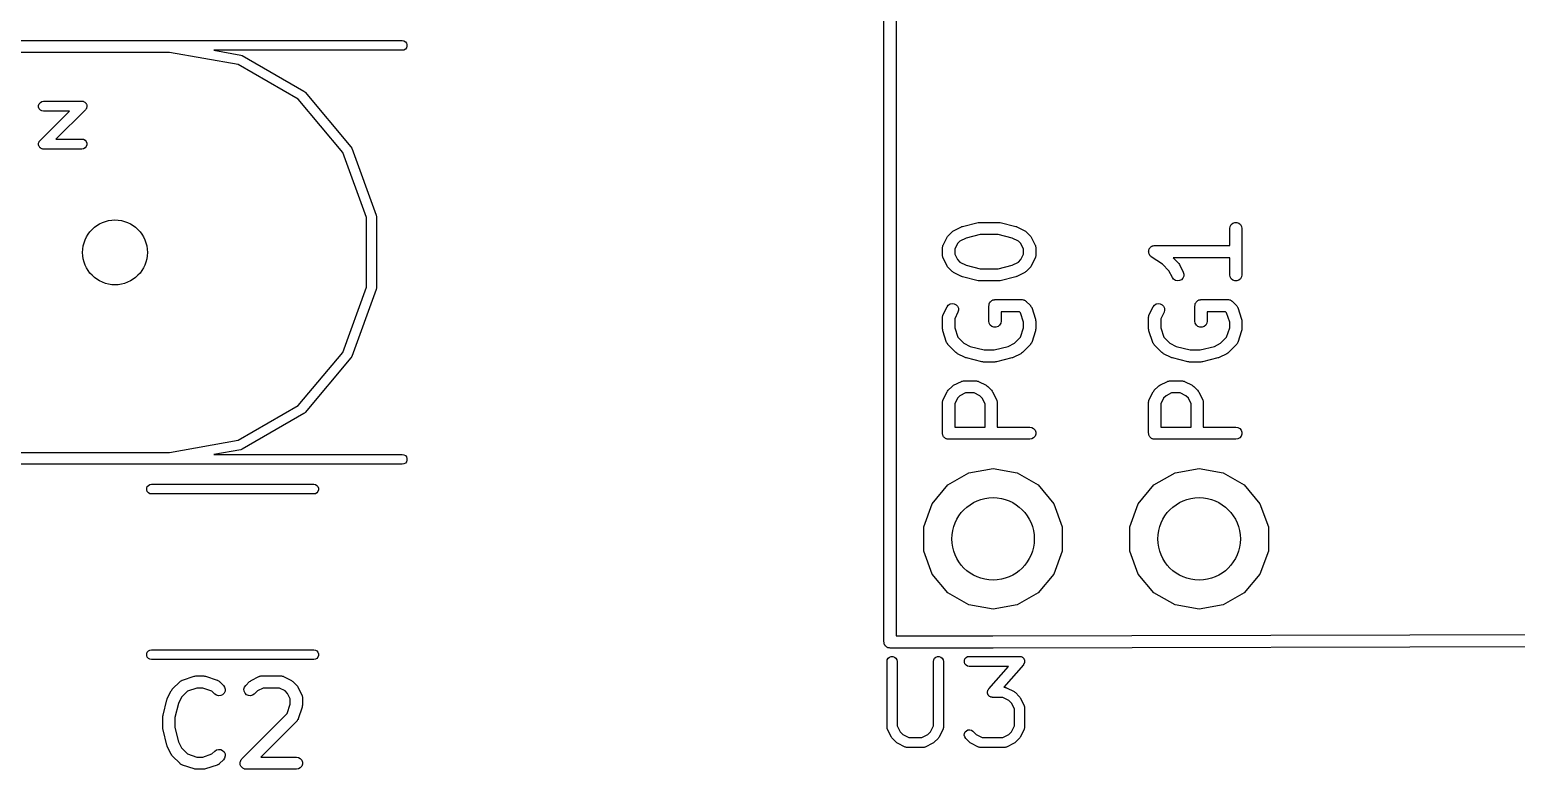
# Model space of a CAD drawing. Extents: x 10 to 287, y -200 to -10.
# Drawn here: x 102.78 to 121.1, y -89.3 to -80.19 of the extents above; entities that cross this region are included whole.
import ezdxf

# ---------------------------------------------------------------- set-up
doc = ezdxf.new("R2010")
doc.units = 0
doc.header["$MEASUREMENT"] = 0
doc.layers.add('BLACK', color=7, linetype='CONTINUOUS')

msp = doc.modelspace()

# ---------------------------------------------------------------- linework, layer by layer
at = {"layer": 'Black'}
for p, q in [((113.311, -82.6516), (113.311, -72.4916)), ((113.461, -72.4916), (113.461, -82.6516)), ((94.773, -80.321), (107.373, -80.321)), ((107.373, -80.321), (107.394, -80.3246)), ((107.394, -80.4374), (107.373, -80.441)), ((107.394, -80.3246), (107.412, -80.335)), ((107.412, -80.427), (107.394, -80.4374)), ((107.412, -80.335), (107.425, -80.351)), ((107.425, -80.411), (107.412, -80.427)), ((107.425, -80.351), (107.432, -80.3706)), ((107.432, -80.3914), (107.425, -80.411)), ((107.432, -80.3706), (107.432, -80.3914)), ((104.503, -80.466), (98.2633, -80.466)), ((105.351, -80.6155), (104.503, -80.466)), ((107.373, -80.441), (105.052, -80.441)), ((105.052, -80.441), (105.382, -80.4992)), ((106.092, -81.0434), (105.351, -80.6155)), ((105.382, -80.4992), (105.382, -80.4992)), ((105.382, -80.4992), (105.402, -80.5063)), ((105.402, -80.5063), (106.161, -80.9448)), ((106.161, -80.9448), (106.161, -80.9448)), ((106.161, -80.9448), (106.169, -80.9515)), ((106.169, -80.9515), (106.177, -80.9582)), ((106.177, -80.9582), (106.177, -80.9582)), ((106.177, -80.9582), (106.741, -81.6299)), ((102.892, -81.1191), (102.899, -81.0987)), ((102.892, -81.1409), (102.892, -81.1191)), ((102.899, -81.1612), (102.892, -81.1409)), ((102.899, -81.0987), (102.913, -81.0821)), ((102.913, -81.1779), (102.899, -81.1612)), ((102.913, -81.0821), (102.932, -81.0713)), ((102.932, -81.0713), (102.953, -81.0675)), ((102.953, -81.0675), (103.425, -81.0675)), ((103.425, -81.0675), (103.433, -81.0689)), ((103.433, -81.0689), (103.441, -81.0697)), ((103.441, -81.0697), (103.443, -81.0708)), ((103.443, -81.0708), (103.446, -81.0713)), ((103.446, -81.0713), (103.453, -81.0754)), ((103.453, -81.0754), (103.461, -81.079)), ((103.461, -81.079), (103.463, -81.0808)), ((103.463, -81.0808), (103.465, -81.0821)), ((103.465, -81.0821), (103.47, -81.0885)), ((103.473, -81.1676), (103.469, -81.1744)), ((103.47, -81.0885), (103.476, -81.0944)), ((103.479, -81.1612), (103.473, -81.1676)), ((103.476, -81.0944), (103.477, -81.0968)), ((103.477, -81.0968), (103.479, -81.0987)), ((103.479, -81.0987), (103.482, -81.1066)), ((103.48, -81.1588), (103.479, -81.1612)), ((103.481, -81.1567), (103.48, -81.1588)), ((103.483, -81.1487), (103.481, -81.1567)), ((103.482, -81.1066), (103.485, -81.1141)), ((103.486, -81.1409), (103.483, -81.1487)), ((103.485, -81.1141), (103.485, -81.1167)), ((103.485, -81.1167), (103.486, -81.1191)), ((103.486, -81.1191), (103.486, -81.1275)), ((103.486, -81.1275), (103.487, -81.1358)), ((103.487, -81.1358), (103.486, -81.1383)), ((103.486, -81.1383), (103.486, -81.1409)), ((106.642, -81.699), (106.092, -81.0434)), ((102.909, -81.5522), (103.273, -81.1925)), ((102.932, -81.1887), (102.913, -81.1779)), ((102.953, -81.1925), (102.932, -81.1887)), ((103.273, -81.1925), (102.953, -81.1925)), ((103.469, -81.1744), (103.105, -81.5342)), ((103.105, -81.5342), (103.425, -81.5342)), ((103.425, -81.5342), (103.446, -81.5379)), ((102.891, -81.5909), (102.892, -81.5884)), ((102.892, -81.5992), (102.891, -81.5909)), ((102.892, -81.5858), (102.894, -81.578)), ((102.892, -81.5884), (102.892, -81.5858)), ((102.892, -81.6075), (102.892, -81.5992)), ((102.892, -81.61), (102.892, -81.6075)), ((102.893, -81.6125), (102.892, -81.61)), ((102.896, -81.6201), (102.893, -81.6125)), ((102.894, -81.578), (102.897, -81.57)), ((102.899, -81.6279), (102.896, -81.6201)), ((102.897, -81.57), (102.898, -81.5679)), ((102.898, -81.5679), (102.899, -81.5654)), ((102.899, -81.5654), (102.904, -81.559)), ((102.901, -81.6299), (102.899, -81.6279)), ((102.902, -81.6323), (102.901, -81.6299)), ((102.908, -81.6382), (102.902, -81.6323)), ((102.904, -81.559), (102.909, -81.5522)), ((102.913, -81.6445), (102.908, -81.6382)), ((102.915, -81.6458), (102.913, -81.6445)), ((102.917, -81.6477), (102.915, -81.6458)), ((102.925, -81.6512), (102.917, -81.6477)), ((102.932, -81.6554), (102.925, -81.6512)), ((102.934, -81.6558), (102.932, -81.6554)), ((102.937, -81.657), (102.934, -81.6558)), ((102.945, -81.6577), (102.937, -81.657)), ((102.953, -81.6592), (102.945, -81.6577)), ((103.425, -81.6592), (102.953, -81.6592)), ((103.446, -81.6554), (103.425, -81.6592)), ((103.446, -81.5379), (103.465, -81.5488)), ((103.465, -81.6445), (103.446, -81.6554)), ((103.465, -81.5488), (103.479, -81.5654)), ((103.479, -81.6279), (103.465, -81.6445)), ((103.479, -81.5654), (103.486, -81.5858)), ((103.486, -81.6075), (103.479, -81.6279)), ((103.486, -81.5858), (103.486, -81.6075)), ((106.935, -82.5031), (106.642, -81.699)), ((106.741, -81.6299), (106.751, -81.648)), ((106.751, -81.648), (106.751, -81.648)), ((106.751, -81.648), (107.051, -82.472)), ((106.935, -83.3589), (106.935, -82.5031)), ((107.051, -82.472), (107.051, -82.472)), ((107.051, -82.472), (107.055, -82.4925)), ((107.055, -82.4925), (107.055, -83.3695)), ((114.17, -82.664), (114.265, -82.6164)), ((114.265, -82.6164), (114.273, -82.6141)), ((114.273, -82.6141), (114.28, -82.6107)), ((114.28, -82.6107), (114.471, -82.5631)), ((114.471, -82.5631), (114.48, -82.5625)), ((114.48, -82.5625), (114.489, -82.5609)), ((114.489, -82.5609), (114.727, -82.5609)), ((114.727, -82.5609), (114.736, -82.5625)), ((114.736, -82.5625), (114.745, -82.5631)), ((114.745, -82.5631), (114.936, -82.6107)), ((114.936, -82.6107), (114.943, -82.6141)), ((114.943, -82.6141), (114.951, -82.6164)), ((114.951, -82.6164), (115.046, -82.664)), ((117.573, -82.6359), (117.578, -82.6102)), ((117.573, -82.8466), (117.573, -82.6359)), ((117.578, -82.6102), (117.591, -82.5877)), ((117.591, -82.5877), (117.61, -82.5709)), ((117.61, -82.5709), (117.635, -82.562)), ((117.635, -82.562), (117.661, -82.562)), ((117.661, -82.562), (117.685, -82.5709)), ((117.685, -82.5709), (117.705, -82.5877)), ((117.705, -82.5877), (117.718, -82.6102)), ((117.718, -82.6102), (117.723, -82.6359)), ((117.723, -82.6359), (117.723, -83.2073)), ((113.311, -85.0646), (113.311, -82.6516)), ((113.461, -82.6516), (113.461, -85.0646)), ((114.041, -82.8404), (114.089, -82.7452)), ((114.089, -82.7452), (114.096, -82.7355)), ((114.096, -82.7355), (114.103, -82.7257)), ((114.103, -82.7257), (114.15, -82.6781)), ((114.15, -82.6781), (114.16, -82.6712)), ((114.16, -82.6712), (114.17, -82.664)), ((114.248, -82.7928), (114.217, -82.8232)), ((114.325, -82.7543), (114.248, -82.7928)), ((114.498, -82.7109), (114.325, -82.7543)), ((114.718, -82.7109), (114.498, -82.7109)), ((114.891, -82.7543), (114.718, -82.7109)), ((114.968, -82.7928), (114.891, -82.7543)), ((114.999, -82.8232), (114.968, -82.7928)), ((115.046, -82.664), (115.056, -82.6712)), ((115.056, -82.6712), (115.066, -82.6781)), ((115.066, -82.6781), (115.113, -82.7257)), ((115.113, -82.7257), (115.12, -82.7355)), ((115.12, -82.7355), (115.127, -82.7452)), ((115.127, -82.7452), (115.175, -82.8404)), ((114.033, -82.8654), (114.036, -82.857)), ((114.034, -82.8697), (114.033, -82.8654)), ((114.033, -82.874), (114.034, -82.8697)), ((114.033, -82.9692), (114.033, -82.874)), ((114.034, -82.9735), (114.033, -82.9692)), ((114.033, -82.9778), (114.034, -82.9735)), ((114.036, -82.9862), (114.033, -82.9778)), ((114.036, -82.857), (114.038, -82.8483)), ((114.038, -82.9949), (114.036, -82.9862)), ((114.038, -82.8483), (114.04, -82.8446)), ((114.04, -82.9986), (114.038, -82.9949)), ((114.04, -82.8446), (114.041, -82.8404)), ((114.041, -83.0028), (114.04, -82.9986)), ((114.089, -83.098), (114.041, -83.0028)), ((114.217, -82.8232), (114.183, -82.8917)), ((114.183, -82.8917), (114.183, -82.9515)), ((114.183, -82.9515), (114.217, -83.02)), ((115.033, -82.8917), (114.999, -82.8232)), ((114.999, -83.02), (115.033, -82.9515)), ((115.033, -82.9515), (115.033, -82.8917)), ((115.175, -83.0028), (115.127, -83.098)), ((115.175, -82.8404), (115.176, -82.8446)), ((115.176, -82.9986), (115.175, -83.0028)), ((115.176, -82.8446), (115.178, -82.8483)), ((115.178, -82.9949), (115.176, -82.9986)), ((115.178, -82.8483), (115.18, -82.857)), ((115.18, -82.9862), (115.178, -82.9949)), ((115.18, -82.857), (115.182, -82.8654)), ((115.182, -82.9778), (115.18, -82.9862)), ((115.182, -82.8654), (115.182, -82.8697)), ((115.182, -82.8697), (115.183, -82.874)), ((115.183, -82.9692), (115.182, -82.9735)), ((115.182, -82.9735), (115.182, -82.9778)), ((115.183, -82.874), (115.183, -82.9692)), ((116.573, -82.9168), (116.574, -82.9127)), ((116.574, -82.9257), (116.573, -82.9168)), ((116.574, -82.9086), (116.577, -82.9002)), ((116.574, -82.9127), (116.574, -82.9086)), ((116.574, -82.9346), (116.574, -82.9257)), ((116.576, -82.9385), (116.574, -82.9346)), ((116.576, -82.9427), (116.576, -82.9385)), ((116.58, -82.9507), (116.576, -82.9427)), ((116.577, -82.9002), (116.579, -82.8915)), ((116.579, -82.8915), (116.582, -82.888)), ((116.583, -82.9591), (116.58, -82.9507)), ((116.582, -82.888), (116.583, -82.8841)), ((116.583, -82.8841), (116.589, -82.8772)), ((116.586, -82.9623), (116.583, -82.9591)), ((116.588, -82.966), (116.586, -82.9623)), ((116.594, -82.9722), (116.588, -82.966)), ((116.589, -82.8772), (116.594, -82.8698)), ((116.594, -82.8698), (116.597, -82.8673)), ((116.6, -82.9791), (116.594, -82.9722)), ((116.597, -82.8673), (116.6, -82.8641)), ((116.6, -82.8641), (116.608, -82.8597)), ((116.603, -82.9811), (116.6, -82.9791)), ((116.606, -82.984), (116.603, -82.9811)), ((116.743, -83.0751), (116.606, -82.984)), ((116.608, -82.8597), (116.615, -82.8544)), ((116.615, -82.8544), (116.619, -82.8532)), ((116.619, -82.8532), (116.622, -82.8511)), ((116.622, -82.8511), (116.631, -82.8496)), ((116.631, -82.8496), (116.64, -82.8471)), ((116.64, -82.8471), (116.644, -82.8473)), ((116.644, -82.8473), (116.648, -82.8466)), ((116.648, -82.8466), (117.573, -82.8466)), ((117.573, -82.9966), (116.877, -82.9966)), ((116.877, -82.9966), (116.939, -83.059)), ((117.573, -83.2073), (117.573, -82.9966)), ((114.096, -83.1077), (114.089, -83.098)), ((114.103, -83.1175), (114.096, -83.1077)), ((114.15, -83.1651), (114.103, -83.1175)), ((114.16, -83.172), (114.15, -83.1651)), ((114.17, -83.1792), (114.16, -83.172)), ((114.265, -83.2268), (114.17, -83.1792)), ((114.217, -83.02), (114.248, -83.0504)), ((114.248, -83.0504), (114.325, -83.0889)), ((114.325, -83.0889), (114.498, -83.1323)), ((114.498, -83.1323), (114.718, -83.1323)), ((114.718, -83.1323), (114.891, -83.0889)), ((114.891, -83.0889), (114.968, -83.0504)), ((115.046, -83.1792), (114.951, -83.2268)), ((114.968, -83.0504), (114.999, -83.02)), ((115.056, -83.172), (115.046, -83.1792)), ((115.066, -83.1651), (115.056, -83.172)), ((115.113, -83.1175), (115.066, -83.1651)), ((115.12, -83.1077), (115.113, -83.1175)), ((115.127, -83.098), (115.12, -83.1077)), ((116.824, -83.1565), (116.743, -83.0751)), ((116.867, -83.2409), (116.824, -83.1565)), ((116.939, -83.059), (116.946, -83.0689)), ((116.946, -83.0689), (116.953, -83.0785)), ((116.953, -83.0785), (117.001, -83.1738)), ((117.001, -83.1738), (117.008, -83.1987)), ((106.642, -84.163), (106.935, -83.3589)), ((107.055, -83.3695), (107.051, -83.39)), ((114.273, -83.2291), (114.265, -83.2268)), ((114.28, -83.2325), (114.273, -83.2291)), ((114.471, -83.2801), (114.28, -83.2325)), ((114.48, -83.2807), (114.471, -83.2801)), ((114.489, -83.2823), (114.48, -83.2807)), ((114.727, -83.2823), (114.489, -83.2823)), ((114.736, -83.2807), (114.727, -83.2823)), ((114.745, -83.2801), (114.736, -83.2807)), ((114.936, -83.2325), (114.745, -83.2801)), ((114.943, -83.2291), (114.936, -83.2325)), ((114.951, -83.2268), (114.943, -83.2291)), ((116.882, -83.2618), (116.867, -83.2409)), ((116.904, -83.2761), (116.882, -83.2618)), ((116.929, -83.2822), (116.904, -83.2761)), ((116.955, -83.2792), (116.929, -83.2822)), ((116.978, -83.2676), (116.955, -83.2792)), ((116.996, -83.2486), (116.978, -83.2676)), ((117.007, -83.2247), (116.996, -83.2486)), ((117.008, -83.1987), (117.007, -83.2247)), ((117.578, -83.233), (117.573, -83.2073)), ((117.591, -83.2555), (117.578, -83.233)), ((117.61, -83.2723), (117.591, -83.2555)), ((117.635, -83.2812), (117.61, -83.2723)), ((117.661, -83.2812), (117.635, -83.2812)), ((117.685, -83.2723), (117.661, -83.2812)), ((117.705, -83.2555), (117.685, -83.2723)), ((117.718, -83.233), (117.705, -83.2555)), ((117.723, -83.2073), (117.718, -83.233)), ((107.051, -83.39), (106.751, -84.214)), ((107.051, -83.39), (107.051, -83.39)), ((114.612, -83.5569), (114.614, -83.5508)), ((114.614, -83.5508), (114.619, -83.5457)), ((114.619, -83.5457), (114.622, -83.5401)), ((114.622, -83.5401), (114.627, -83.5358)), ((114.627, -83.5358), (114.631, -83.5308)), ((114.631, -83.5308), (114.637, -83.5275)), ((114.637, -83.5275), (114.642, -83.5233)), ((114.642, -83.5233), (114.648, -83.5211)), ((114.648, -83.5211), (114.654, -83.5178)), ((114.654, -83.5178), (114.66, -83.5166)), ((114.66, -83.5166), (114.666, -83.5144)), ((114.666, -83.5144), (114.673, -83.5144)), ((114.673, -83.5144), (114.679, -83.5133)), ((114.679, -83.5133), (115.013, -83.5133)), ((115.013, -83.5133), (115.016, -83.5138)), ((115.016, -83.5138), (115.019, -83.5136)), ((115.019, -83.5136), (115.029, -83.5161)), ((115.029, -83.5161), (115.038, -83.5178)), ((115.038, -83.5178), (115.041, -83.5194)), ((115.041, -83.5194), (115.044, -83.5203)), ((115.044, -83.5203), (115.052, -83.5259)), ((115.052, -83.5259), (115.061, -83.5308)), ((115.061, -83.5308), (115.063, -83.5333)), ((115.063, -83.5333), (115.066, -83.5352)), ((115.066, -83.5352), (115.113, -83.5829)), ((117.152, -83.5569), (117.154, -83.5508)), ((117.154, -83.5508), (117.159, -83.5457)), ((117.159, -83.5457), (117.162, -83.5401)), ((117.162, -83.5401), (117.167, -83.5358)), ((117.167, -83.5358), (117.171, -83.5308)), ((117.171, -83.5308), (117.177, -83.5275)), ((117.177, -83.5275), (117.182, -83.5233)), ((117.182, -83.5233), (117.188, -83.5211)), ((117.188, -83.5211), (117.194, -83.5178)), ((117.194, -83.5178), (117.2, -83.5166)), ((117.2, -83.5166), (117.206, -83.5144)), ((117.206, -83.5144), (117.213, -83.5144)), ((117.213, -83.5144), (117.219, -83.5133)), ((117.219, -83.5133), (117.553, -83.5133)), ((117.553, -83.5133), (117.556, -83.5138)), ((117.556, -83.5138), (117.559, -83.5136)), ((117.559, -83.5136), (117.569, -83.5161)), ((117.569, -83.5161), (117.578, -83.5178)), ((117.578, -83.5178), (117.581, -83.5194)), ((117.581, -83.5194), (117.584, -83.5203)), ((117.584, -83.5203), (117.592, -83.5259)), ((117.592, -83.5259), (117.601, -83.5308)), ((117.601, -83.5308), (117.603, -83.5333)), ((117.603, -83.5333), (117.606, -83.5352)), ((117.606, -83.5352), (117.653, -83.5829)), ((114.033, -83.7225), (114.036, -83.7141)), ((114.034, -83.7269), (114.033, -83.7225)), ((114.033, -83.7311), (114.034, -83.7269)), ((114.033, -83.874), (114.033, -83.7311)), ((114.036, -83.7141), (114.038, -83.7055)), ((114.038, -83.7055), (114.04, -83.7017)), ((114.04, -83.7017), (114.041, -83.6976)), ((114.041, -83.6976), (114.089, -83.6023)), ((114.089, -83.6023), (114.104, -83.5814)), ((114.104, -83.5814), (114.126, -83.5671)), ((114.126, -83.5671), (114.151, -83.561)), ((114.151, -83.561), (114.177, -83.564)), ((114.177, -83.564), (114.2, -83.5756)), ((114.223, -83.6694), (114.183, -83.7488)), ((114.2, -83.5756), (114.218, -83.5946)), ((114.218, -83.5946), (114.229, -83.6185)), ((114.23, -83.6445), (114.223, -83.6694)), ((114.229, -83.6185), (114.23, -83.6445)), ((114.604, -83.5883), (114.606, -83.5818)), ((114.604, -83.7787), (114.604, -83.5883)), ((114.606, -83.5752), (114.608, -83.5691)), ((114.606, -83.5818), (114.606, -83.5752)), ((114.608, -83.5691), (114.609, -83.5626)), ((114.609, -83.5626), (114.612, -83.5569)), ((114.982, -83.6633), (114.754, -83.6633)), ((114.754, -83.6633), (114.754, -83.7787)), ((114.995, -83.6764), (114.982, -83.6633)), ((115.033, -83.7909), (114.995, -83.6764)), ((115.113, -83.5829), (115.116, -83.5864)), ((115.116, -83.5864), (115.119, -83.5893)), ((115.119, -83.5893), (115.123, -83.597)), ((115.123, -83.597), (115.128, -83.6042)), ((115.128, -83.6042), (115.129, -83.6084)), ((115.129, -83.6084), (115.132, -83.6122)), ((115.132, -83.6122), (115.179, -83.755)), ((116.573, -83.7225), (116.576, -83.7141)), ((116.574, -83.7269), (116.573, -83.7225)), ((116.573, -83.7311), (116.574, -83.7269)), ((116.573, -83.874), (116.573, -83.7311)), ((116.576, -83.7141), (116.578, -83.7055)), ((116.578, -83.7055), (116.58, -83.7017)), ((116.58, -83.7017), (116.581, -83.6976)), ((116.581, -83.6976), (116.629, -83.6023)), ((116.629, -83.6023), (116.644, -83.5814)), ((116.644, -83.5814), (116.666, -83.5671)), ((116.666, -83.5671), (116.691, -83.561)), ((116.691, -83.561), (116.717, -83.564)), ((116.717, -83.564), (116.74, -83.5756)), ((116.763, -83.6694), (116.723, -83.7488)), ((116.74, -83.5756), (116.758, -83.5946)), ((116.758, -83.5946), (116.769, -83.6185)), ((116.77, -83.6445), (116.763, -83.6694)), ((116.769, -83.6185), (116.77, -83.6445)), ((117.144, -83.5883), (117.146, -83.5818)), ((117.144, -83.7787), (117.144, -83.5883)), ((117.146, -83.5752), (117.148, -83.5691)), ((117.146, -83.5818), (117.146, -83.5752)), ((117.148, -83.5691), (117.149, -83.5626)), ((117.149, -83.5626), (117.152, -83.5569)), ((117.522, -83.6633), (117.294, -83.6633)), ((117.294, -83.6633), (117.294, -83.7787)), ((117.535, -83.6764), (117.522, -83.6633)), ((117.573, -83.7909), (117.535, -83.6764)), ((117.653, -83.5829), (117.656, -83.5864)), ((117.656, -83.5864), (117.659, -83.5893)), ((117.659, -83.5893), (117.663, -83.597)), ((117.663, -83.597), (117.668, -83.6042)), ((117.668, -83.6042), (117.669, -83.6084)), ((117.669, -83.6084), (117.672, -83.6122)), ((117.672, -83.6122), (117.719, -83.755)), ((114.035, -83.8858), (114.033, -83.874)), ((114.037, -83.8977), (114.035, -83.8858)), ((114.084, -84.0406), (114.037, -83.8977)), ((114.183, -83.7488), (114.183, -83.8618)), ((114.183, -83.8618), (114.221, -83.9763)), ((114.609, -83.8044), (114.604, -83.7787)), ((114.622, -83.827), (114.609, -83.8044)), ((114.642, -83.8437), (114.622, -83.827)), ((114.666, -83.8526), (114.642, -83.8437)), ((114.692, -83.8526), (114.666, -83.8526)), ((114.717, -83.8437), (114.692, -83.8526)), ((114.737, -83.827), (114.717, -83.8437)), ((114.75, -83.8044), (114.737, -83.827)), ((114.754, -83.7787), (114.75, -83.8044)), ((114.995, -83.9763), (115.033, -83.8618)), ((115.033, -83.8618), (115.033, -83.7909)), ((115.179, -83.8977), (115.132, -84.0406)), ((115.179, -83.755), (115.181, -83.7669)), ((115.181, -83.8858), (115.179, -83.8977)), ((115.181, -83.7669), (115.183, -83.7787)), ((115.183, -83.874), (115.181, -83.8858)), ((115.183, -83.7787), (115.183, -83.874)), ((116.575, -83.8858), (116.573, -83.874)), ((116.577, -83.8977), (116.575, -83.8858)), ((116.624, -84.0406), (116.577, -83.8977)), ((116.723, -83.7488), (116.723, -83.8618)), ((116.723, -83.8618), (116.761, -83.9763)), ((117.149, -83.8044), (117.144, -83.7787)), ((117.162, -83.827), (117.149, -83.8044)), ((117.182, -83.8437), (117.162, -83.827)), ((117.206, -83.8526), (117.182, -83.8437)), ((117.232, -83.8526), (117.206, -83.8526)), ((117.257, -83.8437), (117.232, -83.8526)), ((117.277, -83.827), (117.257, -83.8437)), ((117.29, -83.8044), (117.277, -83.827)), ((117.294, -83.7787), (117.29, -83.8044)), ((117.535, -83.9763), (117.573, -83.8618)), ((117.573, -83.8618), (117.573, -83.7909)), ((117.719, -83.8977), (117.672, -84.0406)), ((117.719, -83.755), (117.721, -83.7669)), ((117.721, -83.8858), (117.719, -83.8977)), ((117.721, -83.7669), (117.723, -83.7787)), ((117.723, -83.874), (117.721, -83.8858)), ((117.723, -83.7787), (117.723, -83.874)), ((114.087, -84.0444), (114.084, -84.0406)), ((114.088, -84.0485), (114.087, -84.0444)), ((114.093, -84.0557), (114.088, -84.0485)), ((114.097, -84.0635), (114.093, -84.0557)), ((114.1, -84.0663), (114.097, -84.0635)), ((114.103, -84.0699), (114.1, -84.0663)), ((114.198, -84.1651), (114.103, -84.0699)), ((114.221, -83.9763), (114.295, -84.0504)), ((114.295, -84.0504), (114.372, -84.0889)), ((114.372, -84.0889), (114.546, -84.1323)), ((114.67, -84.1323), (114.844, -84.0889)), ((114.844, -84.0889), (114.921, -84.0504)), ((114.921, -84.0504), (114.995, -83.9763)), ((115.113, -84.0699), (115.018, -84.1651)), ((115.116, -84.0663), (115.113, -84.0699)), ((115.119, -84.0635), (115.116, -84.0663)), ((115.123, -84.0557), (115.119, -84.0635)), ((115.128, -84.0485), (115.123, -84.0557)), ((115.129, -84.0444), (115.128, -84.0485)), ((115.132, -84.0406), (115.129, -84.0444)), ((116.627, -84.0444), (116.624, -84.0406)), ((116.628, -84.0485), (116.627, -84.0444)), ((116.633, -84.0557), (116.628, -84.0485)), ((116.637, -84.0635), (116.633, -84.0557)), ((116.64, -84.0663), (116.637, -84.0635)), ((116.643, -84.0699), (116.64, -84.0663)), ((116.738, -84.1651), (116.643, -84.0699)), ((116.761, -83.9763), (116.835, -84.0504)), ((116.835, -84.0504), (116.912, -84.0889)), ((116.912, -84.0889), (117.086, -84.1323)), ((117.21, -84.1323), (117.384, -84.0889)), ((117.384, -84.0889), (117.461, -84.0504)), ((117.461, -84.0504), (117.535, -83.9763)), ((117.653, -84.0699), (117.558, -84.1651)), ((117.656, -84.0663), (117.653, -84.0699)), ((117.659, -84.0635), (117.656, -84.0663)), ((117.663, -84.0557), (117.659, -84.0635)), ((117.668, -84.0485), (117.663, -84.0557)), ((117.669, -84.0444), (117.668, -84.0485)), ((117.672, -84.0406), (117.669, -84.0444)), ((106.092, -84.8186), (106.642, -84.163)), ((106.741, -84.2321), (106.177, -84.9038)), ((106.751, -84.214), (106.741, -84.2321)), ((106.751, -84.214), (106.751, -84.214)), ((114.208, -84.172), (114.198, -84.1651)), ((114.217, -84.1792), (114.208, -84.172)), ((114.313, -84.2268), (114.217, -84.1792)), ((114.32, -84.2291), (114.313, -84.2268)), ((114.328, -84.2325), (114.32, -84.2291)), ((114.518, -84.2801), (114.328, -84.2325)), ((114.528, -84.2807), (114.518, -84.2801)), ((114.537, -84.2823), (114.528, -84.2807)), ((114.679, -84.2823), (114.537, -84.2823)), ((114.546, -84.1323), (114.67, -84.1323)), ((114.688, -84.2807), (114.679, -84.2823)), ((114.698, -84.2801), (114.688, -84.2807)), ((114.888, -84.2325), (114.698, -84.2801)), ((114.896, -84.2291), (114.888, -84.2325)), ((114.903, -84.2268), (114.896, -84.2291)), ((114.999, -84.1792), (114.903, -84.2268)), ((115.008, -84.172), (114.999, -84.1792)), ((115.018, -84.1651), (115.008, -84.172)), ((116.748, -84.172), (116.738, -84.1651)), ((116.757, -84.1792), (116.748, -84.172)), ((116.853, -84.2268), (116.757, -84.1792)), ((116.86, -84.2291), (116.853, -84.2268)), ((116.868, -84.2325), (116.86, -84.2291)), ((117.058, -84.2801), (116.868, -84.2325)), ((117.068, -84.2807), (117.058, -84.2801)), ((117.077, -84.2823), (117.068, -84.2807)), ((117.219, -84.2823), (117.077, -84.2823)), ((117.086, -84.1323), (117.21, -84.1323)), ((117.228, -84.2807), (117.219, -84.2823)), ((117.238, -84.2801), (117.228, -84.2807)), ((117.428, -84.2325), (117.238, -84.2801)), ((117.436, -84.2291), (117.428, -84.2325)), ((117.443, -84.2268), (117.436, -84.2291)), ((117.539, -84.1792), (117.443, -84.2268)), ((117.548, -84.172), (117.539, -84.1792)), ((117.558, -84.1651), (117.548, -84.172)), ((114.041, -84.7452), (114.089, -84.65)), ((114.089, -84.65), (114.096, -84.6403)), ((114.096, -84.6403), (114.103, -84.6305)), ((114.103, -84.6305), (114.15, -84.5829)), ((114.15, -84.5829), (114.16, -84.576)), ((114.16, -84.576), (114.17, -84.5688)), ((114.17, -84.5688), (114.265, -84.5212)), ((114.265, -84.5212), (114.269, -84.52)), ((114.269, -84.52), (114.273, -84.5178)), ((114.273, -84.5178), (114.281, -84.5163)), ((114.281, -84.5163), (114.29, -84.5138)), ((114.29, -84.5138), (114.294, -84.514)), ((114.294, -84.514), (114.298, -84.5133)), ((114.298, -84.5133), (114.441, -84.5133)), ((114.441, -84.5133), (114.446, -84.514)), ((114.446, -84.514), (114.45, -84.5138)), ((114.45, -84.5138), (114.458, -84.5163)), ((114.458, -84.5163), (114.467, -84.5178)), ((114.467, -84.5178), (114.471, -84.52)), ((114.471, -84.52), (114.475, -84.5212)), ((114.475, -84.5212), (114.57, -84.5688)), ((114.57, -84.5688), (114.58, -84.576)), ((114.58, -84.576), (114.59, -84.5829)), ((114.59, -84.5829), (114.637, -84.6305)), ((114.637, -84.6305), (114.644, -84.6403)), ((114.644, -84.6403), (114.651, -84.65)), ((114.651, -84.65), (114.699, -84.7452)), ((116.581, -84.7452), (116.629, -84.65)), ((116.629, -84.65), (116.636, -84.6403)), ((116.636, -84.6403), (116.643, -84.6305)), ((116.643, -84.6305), (116.69, -84.5829)), ((116.69, -84.5829), (116.7, -84.576)), ((116.7, -84.576), (116.71, -84.5688)), ((116.71, -84.5688), (116.805, -84.5212)), ((116.805, -84.5212), (116.809, -84.52)), ((116.809, -84.52), (116.813, -84.5178)), ((116.813, -84.5178), (116.821, -84.5163)), ((116.821, -84.5163), (116.83, -84.5138)), ((116.83, -84.5138), (116.834, -84.514)), ((116.834, -84.514), (116.838, -84.5133)), ((116.838, -84.5133), (116.981, -84.5133)), ((116.981, -84.5133), (116.986, -84.514)), ((116.986, -84.514), (116.99, -84.5138)), ((116.99, -84.5138), (116.998, -84.5163)), ((116.998, -84.5163), (117.007, -84.5178)), ((117.007, -84.5178), (117.011, -84.52)), ((117.011, -84.52), (117.015, -84.5212)), ((117.015, -84.5212), (117.11, -84.5688)), ((117.11, -84.5688), (117.12, -84.576)), ((117.12, -84.576), (117.13, -84.5829)), ((117.13, -84.5829), (117.177, -84.6305)), ((117.177, -84.6305), (117.184, -84.6403)), ((117.184, -84.6403), (117.191, -84.65)), ((117.191, -84.65), (117.239, -84.7452)), ((105.351, -85.2465), (106.092, -84.8186)), ((114.033, -84.7702), (114.036, -84.7617)), ((114.034, -84.7745), (114.033, -84.7702)), ((114.033, -84.7787), (114.034, -84.7745)), ((114.033, -85.1597), (114.033, -84.7787)), ((114.036, -84.7617), (114.038, -84.7531)), ((114.038, -84.7531), (114.04, -84.7493)), ((114.04, -84.7493), (114.041, -84.7452)), ((114.217, -84.7279), (114.183, -84.7964)), ((114.183, -84.7964), (114.183, -85.0847)), ((114.248, -84.6975), (114.217, -84.7279)), ((114.316, -84.6633), (114.248, -84.6975)), ((114.424, -84.6633), (114.316, -84.6633)), ((114.492, -84.6975), (114.424, -84.6633)), ((114.523, -84.7279), (114.492, -84.6975)), ((114.557, -84.7964), (114.523, -84.7279)), ((114.557, -85.0847), (114.557, -84.7964)), ((114.699, -84.7452), (114.7, -84.7493)), ((114.7, -84.7493), (114.702, -84.7531)), ((114.702, -84.7531), (114.704, -84.7617)), ((114.704, -84.7617), (114.706, -84.7702)), ((114.706, -84.7702), (114.706, -84.7745)), ((114.706, -84.7745), (114.707, -84.7787)), ((114.707, -84.7787), (114.707, -85.0847)), ((116.573, -84.7702), (116.576, -84.7617)), ((116.574, -84.7745), (116.573, -84.7702)), ((116.573, -84.7787), (116.574, -84.7745)), ((116.573, -85.1597), (116.573, -84.7787)), ((116.576, -84.7617), (116.578, -84.7531)), ((116.578, -84.7531), (116.58, -84.7493)), ((116.58, -84.7493), (116.581, -84.7452)), ((116.757, -84.7279), (116.723, -84.7964)), ((116.723, -84.7964), (116.723, -85.0847)), ((116.788, -84.6975), (116.757, -84.7279)), ((116.856, -84.6633), (116.788, -84.6975)), ((116.964, -84.6633), (116.856, -84.6633)), ((117.032, -84.6975), (116.964, -84.6633)), ((117.063, -84.7279), (117.032, -84.6975)), ((117.097, -84.7964), (117.063, -84.7279)), ((117.097, -85.0847), (117.097, -84.7964)), ((117.239, -84.7452), (117.24, -84.7493)), ((117.24, -84.7493), (117.242, -84.7531)), ((117.242, -84.7531), (117.244, -84.7617)), ((117.244, -84.7617), (117.246, -84.7702)), ((117.246, -84.7702), (117.246, -84.7745)), ((117.246, -84.7745), (117.247, -84.7787)), ((117.247, -84.7787), (117.247, -85.0847)), ((106.161, -84.9172), (105.402, -85.3557)), ((106.169, -84.9105), (106.161, -84.9172)), ((106.161, -84.9172), (106.161, -84.9172)), ((106.177, -84.9038), (106.169, -84.9105)), ((106.177, -84.9038), (106.177, -84.9038)), ((113.311, -87.7316), (113.311, -85.0646)), ((113.461, -85.0646), (113.461, -87.6566)), ((114.034, -85.1662), (114.033, -85.1597)), ((114.034, -85.1727), (114.034, -85.1662)), ((114.036, -85.1789), (114.034, -85.1727)), ((114.038, -85.1853), (114.036, -85.1789)), ((114.041, -85.191), (114.038, -85.1853)), ((114.043, -85.1972), (114.041, -85.191)), ((114.047, -85.2022), (114.043, -85.1972)), ((114.183, -85.0847), (114.557, -85.0847)), ((114.707, -85.0847), (115.108, -85.0847)), ((115.108, -85.0847), (115.134, -85.0892)), ((115.134, -85.0892), (115.156, -85.1022)), ((115.156, -85.1022), (115.173, -85.1222)), ((115.173, -85.1972), (115.156, -85.2171)), ((115.173, -85.1222), (115.182, -85.1467)), ((115.182, -85.1727), (115.173, -85.1972)), ((115.182, -85.1467), (115.182, -85.1727)), ((116.574, -85.1662), (116.573, -85.1597)), ((116.574, -85.1727), (116.574, -85.1662)), ((116.576, -85.1789), (116.574, -85.1727)), ((116.578, -85.1853), (116.576, -85.1789)), ((116.581, -85.191), (116.578, -85.1853)), ((116.583, -85.1972), (116.581, -85.191)), ((116.587, -85.2022), (116.583, -85.1972)), ((116.723, -85.0847), (117.097, -85.0847)), ((117.247, -85.0847), (117.648, -85.0847)), ((117.648, -85.0847), (117.674, -85.0892)), ((117.674, -85.0892), (117.696, -85.1022)), ((117.696, -85.1022), (117.713, -85.1222)), ((117.713, -85.1972), (117.696, -85.2171)), ((117.713, -85.1222), (117.722, -85.1467)), ((117.722, -85.1727), (117.713, -85.1972)), ((117.722, -85.1467), (117.722, -85.1727)), ((104.503, -85.396), (105.351, -85.2465)), ((105.382, -85.3628), (105.052, -85.421)), ((105.402, -85.3557), (105.382, -85.3628)), ((105.382, -85.3628), (105.382, -85.3628)), ((114.051, -85.2079), (114.047, -85.2022)), ((114.056, -85.2121), (114.051, -85.2079)), ((114.06, -85.2171), (114.056, -85.2121)), ((114.065, -85.2204), (114.06, -85.2171)), ((114.07, -85.2246), (114.065, -85.2204)), ((114.077, -85.2269), (114.07, -85.2246)), ((114.082, -85.2302), (114.077, -85.2269)), ((114.089, -85.2313), (114.082, -85.2302)), ((114.095, -85.2336), (114.089, -85.2313)), ((114.102, -85.2336), (114.095, -85.2336)), ((114.108, -85.2347), (114.102, -85.2336)), ((115.108, -85.2347), (114.108, -85.2347)), ((115.134, -85.2302), (115.108, -85.2347)), ((115.156, -85.2171), (115.134, -85.2302)), ((116.591, -85.2079), (116.587, -85.2022)), ((116.596, -85.2121), (116.591, -85.2079)), ((116.6, -85.2171), (116.596, -85.2121)), ((116.605, -85.2204), (116.6, -85.2171)), ((116.61, -85.2246), (116.605, -85.2204)), ((116.617, -85.2269), (116.61, -85.2246)), ((116.622, -85.2302), (116.617, -85.2269)), ((116.629, -85.2313), (116.622, -85.2302)), ((116.635, -85.2336), (116.629, -85.2313)), ((116.642, -85.2336), (116.635, -85.2336)), ((116.648, -85.2347), (116.642, -85.2336)), ((117.648, -85.2347), (116.648, -85.2347)), ((117.674, -85.2302), (117.648, -85.2347)), ((117.696, -85.2171), (117.674, -85.2302)), ((107.373, -85.541), (94.773, -85.541)), ((98.2633, -85.396), (104.503, -85.396)), ((105.052, -85.421), (107.373, -85.421)), ((107.373, -85.421), (107.394, -85.4246)), ((107.394, -85.5374), (107.373, -85.541)), ((107.394, -85.4246), (107.412, -85.435)), ((107.412, -85.527), (107.394, -85.5374)), ((107.412, -85.435), (107.425, -85.451)), ((107.425, -85.511), (107.412, -85.527)), ((107.425, -85.451), (107.432, -85.4706)), ((107.432, -85.4914), (107.425, -85.511)), ((107.432, -85.4706), (107.432, -85.4914)), ((114.098, -85.7975), (114.359, -85.647)), ((114.359, -85.647), (114.656, -85.5947)), ((114.656, -85.5947), (114.952, -85.647)), ((114.952, -85.647), (115.213, -85.7975)), ((116.638, -85.7975), (116.899, -85.647)), ((116.899, -85.647), (117.196, -85.5947)), ((117.196, -85.5947), (117.492, -85.647)), ((117.492, -85.647), (117.753, -85.7975)), ((104.224, -85.8376), (104.231, -85.818)), ((104.224, -85.8584), (104.224, -85.8376)), ((104.231, -85.878), (104.224, -85.8584)), ((104.231, -85.818), (104.244, -85.802)), ((104.244, -85.894), (104.231, -85.878)), ((104.244, -85.802), (104.262, -85.7916)), ((104.262, -85.9044), (104.244, -85.894)), ((104.262, -85.7916), (104.283, -85.788)), ((104.283, -85.908), (104.262, -85.9044)), ((104.283, -85.788), (106.283, -85.788)), ((106.283, -85.908), (104.283, -85.908)), ((106.283, -85.788), (106.304, -85.7916)), ((106.304, -85.9044), (106.283, -85.908)), ((106.304, -85.7916), (106.322, -85.802)), ((106.322, -85.894), (106.304, -85.9044)), ((106.322, -85.802), (106.335, -85.818)), ((106.335, -85.878), (106.322, -85.894)), ((106.335, -85.818), (106.342, -85.8376)), ((106.342, -85.8584), (106.335, -85.878)), ((106.342, -85.8376), (106.342, -85.8584)), ((113.905, -86.0282), (114.098, -85.7975)), ((115.213, -85.7975), (115.406, -86.0282)), ((116.445, -86.0282), (116.638, -85.7975)), ((117.753, -85.7975), (117.946, -86.0282)), ((113.802, -86.3111), (113.905, -86.0282)), ((115.406, -86.0282), (115.509, -86.3111)), ((116.342, -86.3111), (116.445, -86.0282)), ((117.946, -86.0282), (118.049, -86.3111)), ((113.802, -86.6121), (113.802, -86.3111)), ((115.509, -86.3111), (115.509, -86.6121)), ((116.342, -86.6121), (116.342, -86.3111)), ((118.049, -86.3111), (118.049, -86.6121)), ((113.905, -86.895), (113.802, -86.6121)), ((115.509, -86.6121), (115.406, -86.895)), ((116.445, -86.895), (116.342, -86.6121)), ((118.049, -86.6121), (117.946, -86.895)), ((114.098, -87.1257), (113.905, -86.895)), ((115.406, -86.895), (115.213, -87.1257)), ((116.638, -87.1257), (116.445, -86.895)), ((117.946, -86.895), (117.753, -87.1257)), ((114.359, -87.2762), (114.098, -87.1257)), ((115.213, -87.1257), (114.952, -87.2762)), ((116.899, -87.2762), (116.638, -87.1257)), ((117.753, -87.1257), (117.492, -87.2762)), ((114.656, -87.3285), (114.359, -87.2762)), ((114.952, -87.2762), (114.656, -87.3285)), ((117.196, -87.3285), (116.899, -87.2762)), ((117.492, -87.2762), (117.196, -87.3285)), ((113.312, -87.7381), (113.311, -87.7316)), ((113.312, -87.7446), (113.312, -87.7381)), ((113.314, -87.7508), (113.312, -87.7446)), ((113.315, -87.7573), (113.314, -87.7508)), ((113.318, -87.7629), (113.315, -87.7573)), ((113.321, -87.7691), (113.318, -87.7629)), ((113.461, -87.6566), (114.655, -87.6566)), ((114.655, -87.6566), (143.156, -87.5933)), ((143.231, -87.7431), (114.656, -87.8066)), ((104.224, -87.8776), (104.231, -87.858)), ((104.224, -87.8984), (104.224, -87.8776)), ((104.231, -87.918), (104.224, -87.8984)), ((104.231, -87.858), (104.244, -87.842)), ((104.244, -87.934), (104.231, -87.918)), ((104.244, -87.842), (104.262, -87.8316)), ((104.262, -87.9444), (104.244, -87.934)), ((104.262, -87.8316), (104.283, -87.828)), ((104.283, -87.948), (104.262, -87.9444)), ((104.283, -87.828), (106.283, -87.828)), ((106.283, -87.948), (104.283, -87.948)), ((106.283, -87.828), (106.304, -87.8316)), ((106.304, -87.9444), (106.283, -87.948)), ((106.304, -87.8316), (106.322, -87.842)), ((106.322, -87.934), (106.304, -87.9444)), ((106.322, -87.842), (106.335, -87.858)), ((106.335, -87.918), (106.322, -87.934)), ((106.335, -87.858), (106.342, -87.8776)), ((106.342, -87.8984), (106.335, -87.918)), ((106.342, -87.8776), (106.342, -87.8984)), ((113.325, -87.7741), (113.321, -87.7691)), ((113.328, -87.7798), (113.325, -87.7741)), ((113.333, -87.784), (113.328, -87.7798)), ((113.337, -87.7891), (113.333, -87.784)), ((113.343, -87.7923), (113.337, -87.7891)), ((113.348, -87.7966), (113.343, -87.7923)), ((113.354, -87.7988), (113.348, -87.7966)), ((113.349, -87.9714), (113.352, -87.95)), ((113.352, -87.95), (113.363, -87.9312)), ((113.36, -87.8021), (113.354, -87.7988)), ((113.366, -87.8032), (113.36, -87.8021)), ((113.363, -87.9312), (113.38, -87.9173)), ((113.373, -87.8055), (113.366, -87.8032)), ((113.379, -87.8055), (113.373, -87.8055)), ((113.386, -87.8066), (113.379, -87.8055)), ((113.38, -87.9173), (113.4, -87.9098)), ((114.656, -87.8066), (113.386, -87.8066)), ((113.4, -87.9098), (113.422, -87.9098)), ((113.422, -87.9098), (113.442, -87.9173)), ((113.442, -87.9173), (113.459, -87.9312)), ((113.459, -87.9312), (113.47, -87.95)), ((113.47, -87.95), (113.474, -87.9714)), ((113.92, -87.9714), (113.924, -87.95)), ((113.924, -87.95), (113.935, -87.9312)), ((113.935, -87.9312), (113.951, -87.9173)), ((113.951, -87.9173), (113.972, -87.9098)), ((113.972, -87.9098), (113.993, -87.9098)), ((113.993, -87.9098), (114.014, -87.9173)), ((114.014, -87.9173), (114.03, -87.9312)), ((114.03, -87.9312), (114.041, -87.95)), ((114.041, -87.95), (114.045, -87.9714)), ((114.302, -87.9605), (114.309, -87.9401)), ((114.309, -87.9401), (114.323, -87.9235)), ((114.323, -87.9235), (114.342, -87.9126)), ((114.342, -87.9126), (114.363, -87.9089)), ((114.363, -87.9089), (114.983, -87.9089)), ((114.656, -87.8066), (114.656, -87.8066)), ((114.656, -87.8066), (114.656, -87.8066)), ((114.983, -87.9089), (114.989, -87.9099)), ((114.989, -87.9099), (114.995, -87.9101)), ((114.995, -87.9101), (114.999, -87.9118)), ((114.999, -87.9118), (115.004, -87.9126)), ((115.004, -87.9126), (115.009, -87.9157)), ((115.009, -87.9157), (115.015, -87.9179)), ((115.015, -87.9179), (115.019, -87.9211)), ((115.019, -87.9211), (115.023, -87.9235)), ((115.023, -87.9235), (115.027, -87.9282)), ((115.027, -87.9282), (115.031, -87.9322)), ((115.031, -87.9322), (115.034, -87.9364)), ((115.034, -87.9364), (115.037, -87.9401)), ((115.037, -87.9401), (115.039, -87.9459)), ((115.039, -87.9459), (115.042, -87.9512)), ((113.349, -88.7809), (113.349, -87.9714)), ((113.474, -87.9714), (113.474, -88.7661)), ((113.92, -88.7661), (113.92, -87.9714)), ((114.045, -87.9714), (114.045, -88.7809)), ((114.302, -87.9822), (114.302, -87.9605)), ((114.309, -88.0026), (114.302, -87.9822)), ((114.323, -88.0193), (114.309, -88.0026)), ((114.342, -88.0301), (114.323, -88.0193)), ((114.363, -88.0339), (114.342, -88.0301)), ((114.845, -88.0339), (114.363, -88.0339)), ((114.602, -88.3112), (114.845, -88.0339)), ((115.03, -88.0125), (114.787, -88.2898)), ((115.033, -88.0073), (115.03, -88.0125)), ((115.037, -88.0026), (115.033, -88.0073)), ((115.038, -87.9981), (115.037, -88.0026)), ((115.041, -87.994), (115.038, -87.9981)), ((115.042, -87.988), (115.041, -87.994)), ((115.042, -87.9512), (115.042, -87.956)), ((115.042, -87.956), (115.044, -87.9605)), ((115.044, -87.9822), (115.042, -87.988)), ((115.044, -87.9605), (115.044, -87.9666)), ((115.044, -87.9666), (115.045, -87.9727)), ((115.045, -87.9727), (115.044, -87.9774)), ((115.044, -87.9774), (115.044, -87.9822)), ((104.533, -88.325), (104.539, -88.3152)), ((104.539, -88.3152), (104.635, -88.22)), ((104.635, -88.22), (104.638, -88.2175)), ((104.638, -88.2175), (104.641, -88.2143)), ((104.641, -88.2143), (104.649, -88.2101)), ((104.649, -88.2101), (104.656, -88.205)), ((104.656, -88.205), (104.66, -88.2039)), ((104.66, -88.2039), (104.664, -88.2018)), ((104.664, -88.2018), (104.807, -88.1542)), ((104.843, -88.3004), (104.728, -88.3386)), ((104.807, -88.1542), (104.819, -88.1525)), ((104.819, -88.1525), (104.831, -88.1504)), ((104.831, -88.1504), (104.926, -88.1504)), ((104.914, -88.3004), (104.843, -88.3004)), ((105.028, -88.3386), (104.914, -88.3004)), ((104.926, -88.1504), (104.938, -88.1525)), ((104.938, -88.1525), (104.95, -88.1542)), ((104.95, -88.1542), (105.092, -88.2018)), ((105.092, -88.2018), (105.096, -88.2039)), ((105.096, -88.2039), (105.1, -88.205)), ((105.1, -88.205), (105.108, -88.2101)), ((105.108, -88.2101), (105.115, -88.2143)), ((105.115, -88.2143), (105.118, -88.2175)), ((105.118, -88.2175), (105.122, -88.22)), ((105.122, -88.22), (105.169, -88.2676)), ((105.169, -88.2676), (105.184, -88.2889)), ((105.184, -88.2889), (105.191, -88.3141)), ((105.191, -88.3141), (105.189, -88.34)), ((105.423, -88.3141), (105.429, -88.2889)), ((105.425, -88.34), (105.423, -88.3141)), ((105.429, -88.2889), (105.444, -88.2676)), ((105.444, -88.2676), (105.492, -88.22)), ((105.492, -88.22), (105.502, -88.2131)), ((105.502, -88.2131), (105.511, -88.2059)), ((105.511, -88.2059), (105.607, -88.1583)), ((105.658, -88.3004), (105.589, -88.3346)), ((105.607, -88.1583), (105.611, -88.1571)), ((105.611, -88.1571), (105.614, -88.1549)), ((105.614, -88.1549), (105.623, -88.1534)), ((105.623, -88.1534), (105.632, -88.1509)), ((105.632, -88.1509), (105.636, -88.1511)), ((105.636, -88.1511), (105.64, -88.1504)), ((105.64, -88.1504), (105.878, -88.1504)), ((105.861, -88.3004), (105.658, -88.3004)), ((105.929, -88.3346), (105.861, -88.3004)), ((105.878, -88.1504), (105.882, -88.1511)), ((105.882, -88.1511), (105.887, -88.1509)), ((105.887, -88.1509), (105.895, -88.1534)), ((105.895, -88.1534), (105.904, -88.1549)), ((105.904, -88.1549), (105.908, -88.1571)), ((105.908, -88.1571), (105.912, -88.1583)), ((105.912, -88.1583), (106.007, -88.2059)), ((106.007, -88.2059), (106.017, -88.2131)), ((106.017, -88.2131), (106.027, -88.22)), ((106.027, -88.22), (106.074, -88.2676)), ((106.074, -88.2676), (106.081, -88.2774)), ((106.081, -88.2774), (106.088, -88.2871)), ((106.088, -88.2871), (106.136, -88.3823)), ((114.595, -88.3211), (114.599, -88.3164)), ((114.599, -88.3164), (114.602, -88.3112)), ((114.787, -88.2898), (114.792, -88.2898)), ((114.792, -88.2898), (114.796, -88.2905)), ((114.796, -88.2905), (114.799, -88.2902)), ((114.799, -88.2902), (114.806, -88.2923)), ((114.806, -88.2923), (114.813, -88.2936)), ((114.813, -88.2936), (114.817, -88.2954)), ((114.817, -88.2954), (114.82, -88.2964)), ((114.82, -88.2964), (114.915, -88.344)), ((104.425, -88.6358), (104.472, -88.4453)), ((104.472, -88.4453), (104.475, -88.4378)), ((104.475, -88.4378), (104.478, -88.4299)), ((104.478, -88.4299), (104.525, -88.3347)), ((104.525, -88.3347), (104.533, -88.325)), ((104.616, -88.4897), (104.572, -88.6632)), ((104.654, -88.4127), (104.616, -88.4897)), ((104.728, -88.3386), (104.654, -88.4127)), ((105.063, -88.3737), (105.028, -88.3386)), ((105.085, -88.3886), (105.063, -88.3737)), ((105.11, -88.3953), (105.085, -88.3886)), ((105.136, -88.3931), (105.11, -88.3953)), ((105.159, -88.3821), (105.136, -88.3931)), ((105.178, -88.3636), (105.159, -88.3821)), ((105.189, -88.34), (105.178, -88.3636)), ((105.436, -88.3636), (105.425, -88.34)), ((105.454, -88.3821), (105.436, -88.3636)), ((105.478, -88.3931), (105.454, -88.3821)), ((105.504, -88.3953), (105.478, -88.3931)), ((105.529, -88.3886), (105.504, -88.3953)), ((105.55, -88.3737), (105.529, -88.3886)), ((105.589, -88.3346), (105.55, -88.3737)), ((105.959, -88.365), (105.929, -88.3346)), ((105.956, -88.6134), (105.994, -88.4989)), ((105.994, -88.4336), (105.959, -88.365)), ((105.994, -88.4989), (105.994, -88.4336)), ((106.136, -88.3823), (106.137, -88.3865)), ((106.137, -88.3865), (106.139, -88.3902)), ((106.139, -88.3902), (106.141, -88.3989)), ((106.141, -88.3989), (106.143, -88.4073)), ((106.143, -88.4073), (106.143, -88.4116)), ((106.143, -88.4116), (106.144, -88.4159)), ((106.144, -88.4159), (106.144, -88.5111)), ((114.587, -88.351), (114.588, -88.3463)), ((114.588, -88.3571), (114.587, -88.351)), ((114.588, -88.3415), (114.59, -88.3357)), ((114.588, -88.3463), (114.588, -88.3415)), ((114.588, -88.3632), (114.588, -88.3571)), ((114.589, -88.3677), (114.588, -88.3632)), ((114.59, -88.3725), (114.589, -88.3677)), ((114.59, -88.3357), (114.591, -88.3297)), ((114.593, -88.3778), (114.59, -88.3725)), ((114.591, -88.3297), (114.593, -88.3256)), ((114.593, -88.3256), (114.595, -88.3211)), ((114.595, -88.3836), (114.593, -88.3778)), ((114.598, -88.3873), (114.595, -88.3836)), ((114.6, -88.3915), (114.598, -88.3873)), ((114.605, -88.3955), (114.6, -88.3915)), ((114.609, -88.4002), (114.605, -88.3955)), ((114.613, -88.4026), (114.609, -88.4002)), ((114.617, -88.4058), (114.613, -88.4026)), ((114.623, -88.408), (114.617, -88.4058)), ((114.628, -88.4111), (114.623, -88.408)), ((114.633, -88.4119), (114.628, -88.4111)), ((114.637, -88.4136), (114.633, -88.4119)), ((114.643, -88.4138), (114.637, -88.4136)), ((114.649, -88.4148), (114.643, -88.4138)), ((114.777, -88.4148), (114.649, -88.4148)), ((114.85, -88.4513), (114.777, -88.4148)), ((114.884, -88.4846), (114.85, -88.4513)), ((114.92, -88.5576), (114.884, -88.4846)), ((114.915, -88.344), (114.923, -88.35)), ((114.923, -88.35), (114.931, -88.3558)), ((114.931, -88.3558), (114.979, -88.4034)), ((114.979, -88.4034), (114.985, -88.4116)), ((114.985, -88.4116), (114.991, -88.4196)), ((114.991, -88.4196), (115.038, -88.5149)), ((104.422, -88.654), (104.424, -88.6449)), ((104.422, -88.7968), (104.422, -88.654)), ((104.424, -88.6449), (104.425, -88.6358)), ((104.572, -88.6632), (104.572, -88.7876)), ((105.397, -89.1723), (105.956, -88.6134)), ((106.09, -88.6815), (106.089, -88.6856)), ((106.092, -88.6777), (106.09, -88.6815)), ((106.14, -88.5348), (106.092, -88.6777)), ((106.142, -88.5229), (106.14, -88.5348)), ((106.144, -88.5111), (106.142, -88.5229)), ((114.92, -88.7661), (114.92, -88.5576)), ((115.038, -88.5149), (115.039, -88.5183)), ((115.039, -88.5183), (115.041, -88.5214)), ((115.041, -88.5214), (115.043, -88.5286)), ((115.043, -88.5286), (115.045, -88.5357)), ((115.045, -88.5357), (115.044, -88.5393)), ((115.044, -88.5393), (115.045, -88.5428)), ((115.045, -88.5428), (115.045, -88.7809)), ((104.424, -88.8058), (104.422, -88.7968)), ((104.425, -88.815), (104.424, -88.8058)), ((104.472, -89.0055), (104.425, -88.815)), ((104.572, -88.7876), (104.616, -88.9611)), ((106.074, -88.707), (105.631, -89.1504)), ((106.077, -88.7034), (106.074, -88.707)), ((106.08, -88.7006), (106.077, -88.7034)), ((106.084, -88.6929), (106.08, -88.7006)), ((106.089, -88.6856), (106.084, -88.6929)), ((113.349, -88.7845), (113.349, -88.7809)), ((113.349, -88.7881), (113.349, -88.7845)), ((113.351, -88.7951), (113.349, -88.7881)), ((113.352, -88.8023), (113.351, -88.7951)), ((113.354, -88.8054), (113.352, -88.8023)), ((113.355, -88.8089), (113.354, -88.8054)), ((113.403, -88.9041), (113.355, -88.8089)), ((113.474, -88.7661), (113.51, -88.8391)), ((113.51, -88.8391), (113.543, -88.8724)), ((113.85, -88.8724), (113.884, -88.8391)), ((113.884, -88.8391), (113.92, -88.7661)), ((114.038, -88.8089), (113.991, -88.9041)), ((114.039, -88.8054), (114.038, -88.8089)), ((114.041, -88.8023), (114.039, -88.8054)), ((114.043, -88.7951), (114.041, -88.8023)), ((114.045, -88.7881), (114.043, -88.7951)), ((114.045, -88.7809), (114.044, -88.7845)), ((114.044, -88.7845), (114.045, -88.7881)), ((114.301, -88.8816), (114.303, -88.86)), ((114.303, -88.86), (114.312, -88.8403)), ((114.312, -88.8403), (114.328, -88.8249)), ((114.328, -88.8249), (114.347, -88.8158)), ((114.347, -88.8158), (114.369, -88.8139)), ((114.369, -88.8139), (114.39, -88.8195)), ((114.39, -88.8195), (114.408, -88.8319)), ((114.408, -88.8319), (114.448, -88.8724)), ((114.85, -88.8724), (114.884, -88.8391)), ((114.884, -88.8391), (114.92, -88.7661)), ((115.038, -88.8089), (114.991, -88.9041)), ((115.039, -88.8054), (115.038, -88.8089)), ((115.041, -88.8023), (115.039, -88.8054)), ((115.043, -88.7951), (115.041, -88.8023)), ((115.045, -88.7881), (115.043, -88.7951)), ((115.045, -88.7809), (115.044, -88.7845)), ((115.044, -88.7845), (115.045, -88.7881)), ((104.475, -89.013), (104.472, -89.0055)), ((104.478, -89.0208), (104.475, -89.013)), ((104.525, -89.1161), (104.478, -89.0208)), ((104.616, -88.9611), (104.654, -89.0381)), ((104.654, -89.0381), (104.728, -89.1122)), ((113.409, -88.9121), (113.403, -88.9041)), ((113.415, -88.9203), (113.409, -88.9121)), ((113.462, -88.968), (113.415, -88.9203)), ((113.47, -88.9737), (113.462, -88.968)), ((113.478, -88.9797), (113.47, -88.9737)), ((113.574, -89.0273), (113.478, -88.9797)), ((113.543, -88.8724), (113.616, -88.9089)), ((113.577, -89.0283), (113.574, -89.0273)), ((113.58, -89.0301), (113.577, -89.0283)), ((113.587, -89.0314), (113.58, -89.0301)), ((113.594, -89.0335), (113.587, -89.0314)), ((113.598, -89.0333), (113.594, -89.0335)), ((113.602, -89.0339), (113.598, -89.0333)), ((113.792, -89.0339), (113.602, -89.0339)), ((113.616, -88.9089), (113.777, -88.9089)), ((113.777, -88.9089), (113.85, -88.8724)), ((113.796, -89.0333), (113.792, -89.0339)), ((113.799, -89.0335), (113.796, -89.0333)), ((113.806, -89.0314), (113.799, -89.0335)), ((113.813, -89.0301), (113.806, -89.0314)), ((113.817, -89.0283), (113.813, -89.0301)), ((113.82, -89.0273), (113.817, -89.0283)), ((113.915, -88.9797), (113.82, -89.0273)), ((113.923, -88.9737), (113.915, -88.9797)), ((113.931, -88.968), (113.923, -88.9737)), ((113.979, -88.9203), (113.931, -88.968)), ((113.985, -88.9122), (113.979, -88.9203)), ((113.991, -88.9041), (113.985, -88.9122)), ((114.307, -88.9026), (114.301, -88.8816)), ((114.319, -88.9203), (114.307, -88.9026)), ((114.367, -88.968), (114.319, -88.9203)), ((114.375, -88.9737), (114.367, -88.968)), ((114.383, -88.9797), (114.375, -88.9737)), ((114.478, -89.0273), (114.383, -88.9797)), ((114.448, -88.8724), (114.521, -88.9089)), ((114.482, -89.0283), (114.478, -89.0273)), ((114.485, -89.0301), (114.482, -89.0283)), ((114.492, -89.0314), (114.485, -89.0301)), ((114.499, -89.0335), (114.492, -89.0314)), ((114.503, -89.0333), (114.499, -89.0335)), ((114.506, -89.0339), (114.503, -89.0333)), ((114.792, -89.0339), (114.506, -89.0339)), ((114.521, -88.9089), (114.777, -88.9089)), ((114.777, -88.9089), (114.85, -88.8724)), ((114.796, -89.0333), (114.792, -89.0339)), ((114.799, -89.0335), (114.796, -89.0333)), ((114.806, -89.0314), (114.799, -89.0335)), ((114.813, -89.0301), (114.806, -89.0314)), ((114.817, -89.0283), (114.813, -89.0301)), ((114.82, -89.0273), (114.817, -89.0283)), ((114.915, -88.9797), (114.82, -89.0273)), ((114.923, -88.9737), (114.915, -88.9797)), ((114.931, -88.968), (114.923, -88.9737)), ((114.979, -88.9203), (114.931, -88.968)), ((114.985, -88.9122), (114.979, -88.9203)), ((114.991, -88.9041), (114.985, -88.9122)), ((104.533, -89.1257), (104.525, -89.1161)), ((104.539, -89.1356), (104.533, -89.1257)), ((104.635, -89.2308), (104.539, -89.1356)), ((104.638, -89.2333), (104.635, -89.2308)), ((104.728, -89.1122), (104.843, -89.1504)), ((104.843, -89.1504), (104.914, -89.1504)), ((104.914, -89.1504), (105.028, -89.1122)), ((105.028, -89.1122), (105.063, -89.0771)), ((105.063, -89.0771), (105.085, -89.0622)), ((105.085, -89.0622), (105.11, -89.0554)), ((105.11, -89.0554), (105.136, -89.0577)), ((105.122, -89.2308), (105.118, -89.2333)), ((105.169, -89.1832), (105.122, -89.2308)), ((105.136, -89.0577), (105.159, -89.0687)), ((105.159, -89.0687), (105.178, -89.0871)), ((105.184, -89.1618), (105.169, -89.1832)), ((105.178, -89.0871), (105.189, -89.1107)), ((105.191, -89.1367), (105.184, -89.1618)), ((105.189, -89.1107), (105.191, -89.1367)), ((105.375, -89.2188), (105.376, -89.2157)), ((105.376, -89.2286), (105.375, -89.2188)), ((105.376, -89.2124), (105.379, -89.2031)), ((105.376, -89.2157), (105.376, -89.2124)), ((105.376, -89.2384), (105.376, -89.2286)), ((105.379, -89.2031), (105.382, -89.1937)), ((105.382, -89.1937), (105.384, -89.191)), ((105.384, -89.191), (105.385, -89.1879)), ((105.385, -89.1879), (105.391, -89.1804)), ((105.391, -89.1804), (105.397, -89.1723)), ((105.631, -89.1504), (106.069, -89.1504)), ((106.069, -89.1504), (106.094, -89.1549)), ((106.094, -89.1549), (106.117, -89.1679)), ((106.117, -89.1679), (106.134, -89.1879)), ((106.134, -89.1879), (106.143, -89.2124)), ((106.143, -89.2124), (106.143, -89.2384)), ((104.641, -89.2365), (104.638, -89.2333)), ((104.649, -89.2407), (104.641, -89.2365)), ((104.656, -89.2457), (104.649, -89.2407)), ((104.66, -89.2469), (104.656, -89.2457)), ((104.664, -89.2489), (104.66, -89.2469)), ((104.807, -89.2965), (104.664, -89.2489)), ((104.819, -89.2983), (104.807, -89.2965)), ((104.831, -89.3004), (104.819, -89.2983)), ((104.926, -89.3004), (104.831, -89.3004)), ((104.938, -89.2983), (104.926, -89.3004)), ((104.95, -89.2965), (104.938, -89.2983)), ((105.092, -89.2489), (104.95, -89.2965)), ((105.096, -89.2469), (105.092, -89.2489)), ((105.1, -89.2457), (105.096, -89.2469)), ((105.108, -89.2407), (105.1, -89.2457)), ((105.115, -89.2365), (105.108, -89.2407)), ((105.118, -89.2333), (105.115, -89.2365)), ((105.377, -89.2415), (105.376, -89.2384)), ((105.377, -89.2448), (105.377, -89.2415)), ((105.381, -89.2537), (105.377, -89.2448)), ((105.385, -89.2629), (105.381, -89.2537)), ((105.387, -89.2654), (105.385, -89.2629)), ((105.388, -89.2684), (105.387, -89.2654)), ((105.395, -89.2753), (105.388, -89.2684)), ((105.401, -89.2828), (105.395, -89.2753)), ((105.404, -89.2845), (105.401, -89.2828)), ((105.407, -89.2868), (105.404, -89.2845)), ((105.416, -89.291), (105.407, -89.2868)), ((105.424, -89.2959), (105.416, -89.291)), ((105.427, -89.2964), (105.424, -89.2959)), ((105.43, -89.2978), (105.427, -89.2964)), ((105.44, -89.2987), (105.43, -89.2978)), ((105.45, -89.3004), (105.44, -89.2987)), ((106.069, -89.3004), (105.45, -89.3004)), ((106.094, -89.2959), (106.069, -89.3004)), ((106.117, -89.2828), (106.094, -89.2959)), ((106.134, -89.2629), (106.117, -89.2828)), ((106.143, -89.2384), (106.134, -89.2629))]:
    msp.add_line(p, q, dxfattribs=at)
for centre, radius in [((103.833, -82.931), 0.4), ((114.656, -86.4616), 0.508), ((117.196, -86.4616), 0.508)]:
    msp.add_circle(centre, radius, dxfattribs=at)

doc.saveas('drawing.dxf')
